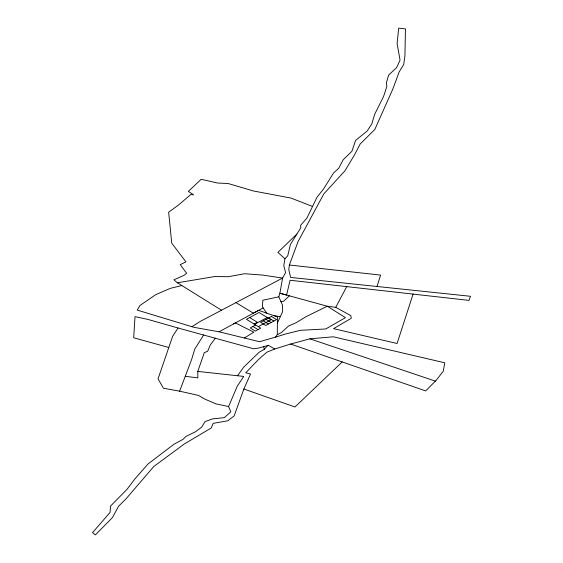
<?xml version="1.0" encoding="UTF-8"?>
<svg xmlns="http://www.w3.org/2000/svg" width="563" height="563" viewBox="0 0 563 563"><rect width="100%" height="100%" fill="white"/><g stroke="black" fill="none" stroke-linecap="round" stroke-linejoin="round"><path stroke-width="0.84" d="M219.042 331.797L259.557 341.72L275.448 337.146L277.299 334.682L277.432 316.885L258.649 310.333L219.042 331.797L194.122 327.363L137.21 310.093L139.983 305.47L155.613 294.723L170.329 288.347L181.87 285.554M289.361 265.011L288.784 269.564L290.614 277.425L470.513 296.286L468.972 300.396L290.072 280.247L286.595 295.054L279.902 293.224L282.598 278.073L285.568 272.513L283.78 265.56L284.941 258.776L287.728 255.848L290.402 244.476L300.769 227.818L300.621 225.348L306.877 218.113L317.018 197.212L323.31 189.351L333.62 172.897L338.673 168.337L343.254 159.688L351.882 151.299L355.577 140.454L367.104 131.066L371.798 123.916L374.634 114.388L383.572 96.491L386.872 86.413L386.366 82.852L388.653 75.055L396.676 67.56L400.047 60.093L397.091 43.52L398.71 28.15L405.451 28.882L404.917 55.92L403.727 64.463L399.139 71.965L392.868 88.968L374.831 129.462L360.2 143.966L354.767 154.452L344.901 170.863L323.824 193.89L298.059 241.611L289.361 265.011L380.595 275.096L377.013 286.476M277.383 323.056L282.626 311.613L282.513 305.118L278.812 296.821L279.902 293.224L327.272 306.223L335.759 307.328L350.812 315.618L351.249 318.292L333.57 328.658L397.077 343.507L413.108 293.999M267.868 345.464L259.093 347.941L253.716 348.8L178.035 327.99L172.609 336.392L158.062 378.843L163.425 388.231L179.625 391.179L198.472 395.423L204.925 399.139L215.805 403.833L228.592 406.549L230.816 411.799L224.398 417.64L212.54 418.893L205.009 421.624L201.73 427.092L195.551 431.73L185.994 436.431L183.066 439.302L173.77 444.369L148.041 463.968L134.986 478.831L127.006 489.331L110.489 506.151L110.067 512.386L92.487 532.718L95.45 534.85L112.501 517.503L118.568 506.25L126.182 498.67L153.79 466.516L184.228 444.031L211.266 427.986L213.159 423.362L227.853 420.779L234.117 415.944L243.87 389.005L250.521 374.029L245.749 372.769L258.987 359.011L266.946 352.135L274.772 349.018L290.649 344.028L309.882 338.835L333.338 336.794L444.777 362.804L443.25 371.263L436.184 380.278L425.663 390.926L290.649 344.028M185.304 376.302L197.859 377.9L197.796 371.411L204.292 352.649L207.641 351.305L210.231 345.042L215.418 338.103M179.625 391.179L191.568 359.644L194.805 349.018L203.771 334.851M228.592 406.549L237.276 386.134L243.765 376.422L197.796 371.411M335.759 307.328L346.829 286.405M237.509 375.76L243.631 367.231L259.142 352.255L264.265 349.313L268.129 345.182L274.772 349.018M296.905 234.025L277.925 252.358L284.941 258.776M342.205 361.939L294.977 406.986L243.87 389.005M289.368 295.821L283.646 301.226L280.846 301.719M191.976 326.716L200.09 321.501L282.598 278.073L262.83 275.103L244.645 273.731L228.191 276.714L214.7 276.546L177.429 282.795L173.911 279.825L183.876 275.427L186.634 273.252L180.23 264.638L185.945 261.886L171.75 243.174L168.647 212.216L178.591 204.953L190.808 194.524L193.609 194.819L188.338 191.413L201.188 179.28L217.607 183.038L228.085 183.51L253.519 190.998L290.972 198.07L312.542 206.445M244.356 337.997L253.836 332.17L235.39 322.923L233.497 323.95M254.054 324.021L257.312 322.254L249.669 317.546M254.56 324.33L267.193 317.497M255.651 324.999L250.218 327.94L255.306 331.079L260.746 328.138L246.411 319.312L259.043 312.479L270.944 319.812L258.318 326.646M266.735 313.155L263.118 307.912L253.399 313.176L235.918 302.584M277.299 334.682L281.204 332.677L288.587 325.998L296.173 322.676L306.237 316.589L327.272 306.223L345.457 317.659L325.766 328.961L300.487 330.305L286.004 333.887L275.448 337.146M278.812 296.821L262.822 300.241L262.435 306.687L263.118 307.912M273.646 315.569L280.191 316.645M168.731 347.477L133.691 337.765L135.014 316.638L147.879 319.404L178.035 327.99M309.882 338.835L435.361 381.109M268.755 317.912L273.85 321.044M266.039 319.376L271.134 322.515M263.322 320.847L268.417 323.985M252.935 326.47L258.023 329.608M177.429 282.795L221.498 310.199M263.737 346.632L264.265 349.313M271.472 316.441L260.606 322.317L265.701 325.456L276.567 319.573L271.472 316.441"/></g></svg>
